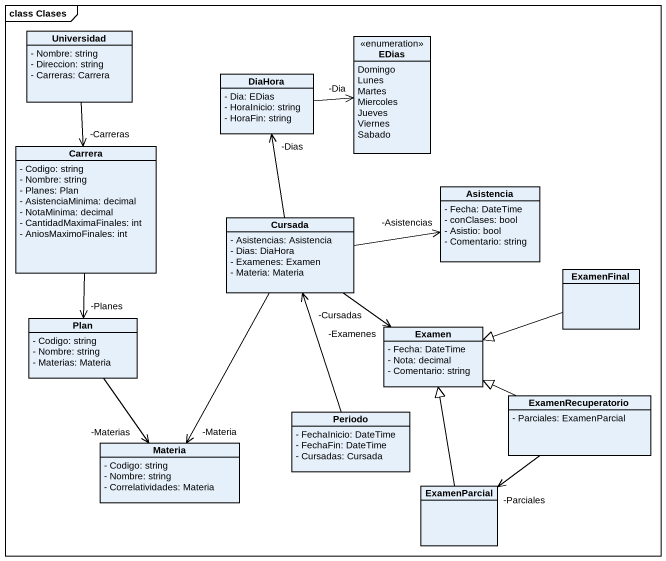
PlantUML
@startuml
mainframe class Clases
hide circle
hide empty members
skinparam classAttributeIconSize 0
class Universidad {
  - Nombre: string
  - Direccion: string
  - Carreras: Carrera
}
enum EDias {
  Domingo
  Lunes
  Martes
  Miercoles
  Jueves
  Viernes
  Sabado
}
class DiaHora {
  - Dia: EDias
  - HoraInicio: string
  - HoraFin: string
}
class Carrera {
  - Codigo: string
  - Nombre: string
  - Planes: Plan
  - AsistenciaMinima: decimal
  - NotaMinima: decimal
  - CantidadMaximaFinales: int
  - AniosMaximoFinales: int
}
class Cursada {
  - Asistencias: Asistencia
  - Dias: DiaHora
  - Examenes: Examen
  - Materia: Materia
}
class Asistencia {
  - Fecha: DateTime
  - conClases: bool
  - Asistio: bool
  - Comentario: string
}
class ExamenFinal
class Plan {
  - Codigo: string
  - Nombre: string
  - Materias: Materia
}
class Examen {
  - Fecha: DateTime
  - Nota: decimal
  - Comentario: string
}
class Periodo {
  - FechaInicio: DateTime
  - FechaFin: DateTime
  - Cursadas: Cursada
}
class ExamenRecuperatorio {
  - Parciales: ExamenParcial
}
class Materia {
  - Codigo: string
  - Nombre: string
  - Correlatividades: Materia
}
class ExamenParcial
Universidad --> "-Carreras" Carrera
DiaHora -right-> "-Dia" EDias
Carrera --> "-Planes" Plan
Cursada -up-> "-Dias" DiaHora
Cursada -right-> "-Asistencias" Asistencia
Cursada --> "-Examenes" Examen
Cursada --> "-Materia" Materia
ExamenFinal -left-|> Examen
Plan --> "-Materias" Materia
Periodo -up-> "-Cursadas" Cursada
ExamenRecuperatorio -left-|> Examen
ExamenRecuperatorio --> "-Parciales" ExamenParcial
ExamenParcial -up-|> Examen
@enduml
